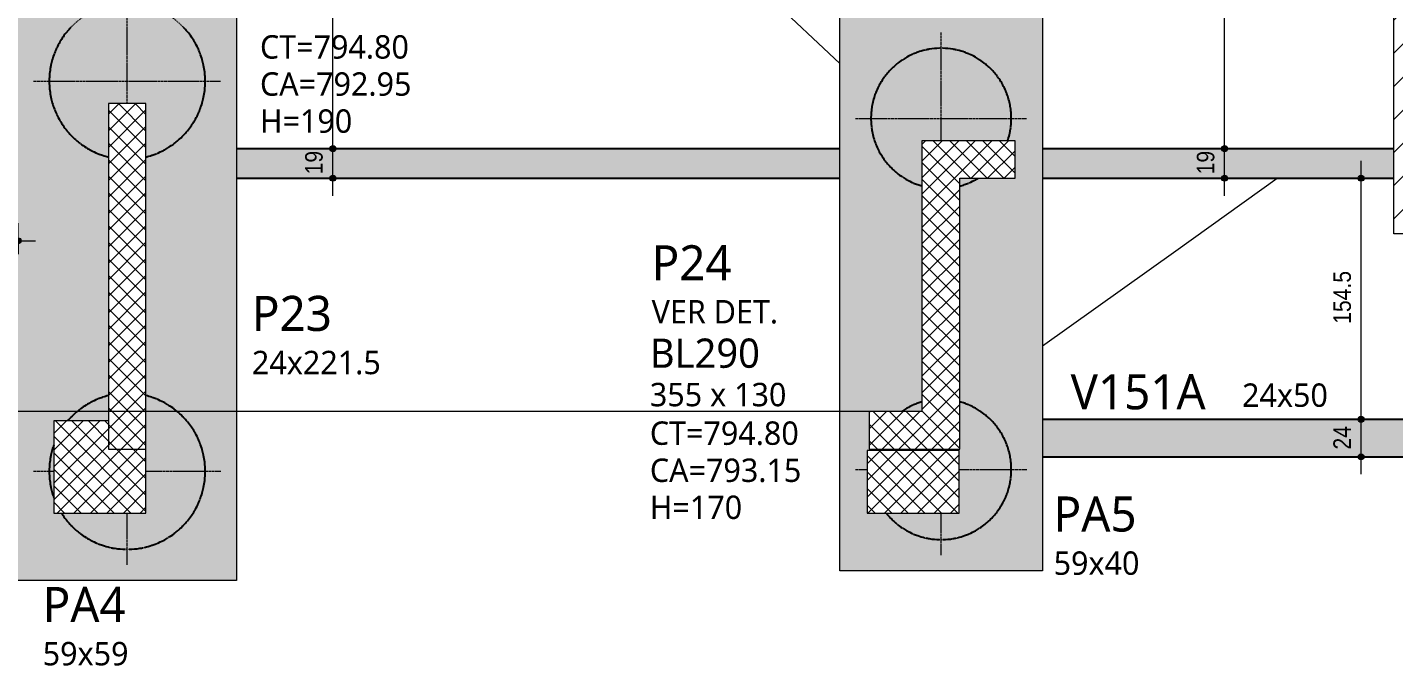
# Model space of a CAD drawing. Extents: x -2131 to 52870, y -3196 to 88043.
# Drawn here: x 44632 to 45508, y -1055 to -646 of the extents above; entities that cross this region are included whole.
import ezdxf

# ---------------------------------------------------------------- set-up
doc = ezdxf.new("R2010")
doc.units = 0
for name, pattern in [('Hidden', [0.714375, 0.47625, -0.238125]), ('Overhead', [0.396875, 0.238125, -0.15875]), ('Traço', [0.635, 0.3175, -0.3175])]:
    doc.linetypes.add(name, pattern=pattern)
for name, color, linetype, lineweight in [('A-ANNO-DIMS', 7, 'Continuous', 9), ('A-ANNO-DIMS-75', 7, 'Continuous', 9), ('A-DETL-GENF', 7, 'Continuous', 18), ('A-FLOR-OVHD', 7, 'Overhead', 18), ('S-BEAM', 7, 'Continuous', 25), ('S-BEAM-IDEN', 7, 'Continuous', 9), ('S-COLS-IDEN', 7, 'Continuous', 9), ('S-FNDN', 7, 'Continuous', 25), ('S-FNDN-HDLN', 7, 'Traço', 18), ('S-FNDN-IDEN', 7, 'Continuous', 9)]:
    doc.layers.add(name, color=color, linetype=linetype, lineweight=lineweight)
doc.layers.add('A-DETL', color=7, linetype='Continuous', lineweight=18, true_color=0x00a600)
doc.styles.add('Fira Sans_3', font='', dxfattribs={"width": 0.9, "height": 11.25})
doc.styles.add('Gadugi', font='gadugi.ttf', dxfattribs={"height": 15})
doc.styles.add('Gadugi_6', font='gadugi.ttf', dxfattribs={"height": 22.5})
doc.styles.add('Gadugi_7', font='gadugi.ttf', dxfattribs={"height": 0.2})
doc.styles.add('Gadugi_8', font='gadugi.ttf', dxfattribs={"height": 18.75})
doc.styles.get('Fira Sans_3').set_extended_font_data('Fira Sans')
doc.dimstyles.new('PED_1_5mm_ESQ_7', dxfattribs={"dimscale": 30.48, "dimtxt": 15.344768, "dimasz": 0.492126, "dimexe": 0.369094, "dimexo": 0.369094, "dimgap": 0.073819, "dimtad": 1, "dimdec": 1, "dimrnd": 0.5, "dimdsep": 46, "dimtxsty": 'Fira Sans_3', "dimblk1": 'DOTSMALL', "dimblk2": 'DOTSMALL', "dimsah": 1, "dimcen": 0.09, "dimdle": 0.369094, "dimazin": 0, "dimtfac": 1, "dimtdec": 4, "dimtix": 1, "dimtmove": 0, "dimatfit": 3, "dimfxl": 1, "dimtvp": 1, "dimtolj": 1, "dimtzin": 0, "dimarcsym": 2})
pattern_1 = [(45, (44240.043, 0), (-5.3033, 5.3033), []), (135, (44240.043, 0), (-5.3033, -5.3033), [])]

# ---------------------------------------------------------------- blocks, each defined once
blk = doc.blocks.new('PED_BLRET-2EST_R01_2019 - 390x140x190-V27-PL C 001 - FORMA DO TÉRREO')
at = {"layer": 'S-FNDN', "linetype": 'Hidden', "lineweight": 18}
for p, q in [((-130, 60), (-130, 47)), ((120, 60), (120, -60)), ((-190, 0), (-156.73, 0)), ((105.73, 0), (180, 0)), ((-130, -12), (-130, -60))]:
    blk.add_line(p, q, dxfattribs=at)
at = {"layer": 'S-FNDN-HDLN'}
for centre, start, end in [((-130, 0), 70.59565, 109.40435), ((120, 0), 360, 166.06445), ((-130, 0), 122.3583, 346.06445), ((-130, 0), 13.93555, 49.69227), ((120, 0), 193.93555, 360)]:
    blk.add_arc(centre, 50, start, end, dxfattribs=at)
blk = doc.blocks.new('PED_BLRET-2EST_R01_2019 - 355x130x170-3763702-PL C 001 - FORMA DO TÉRREO')
at = {"layer": 'S-FNDN', "linetype": 'Hidden', "lineweight": 18}
for p, q in [((-117.5, 55), (-117.5, 47.35)), ((107.5, 55), (107.5, -55)), ((-172.5, 0), (-145.44, 0)), ((-105.44, 0), (-104.44, 0)), ((93.13, 0), (162.5, 0)), ((-117.5, -11.65), (-117.5, -55))]:
    blk.add_line(p, q, dxfattribs=at)
at = {"layer": 'S-FNDN-HDLN'}
for centre, start, end in [((107.5, 0), 360, 164.02816), ((-117.5, 0), 128.4597, 344.59273), ((-117.5, 0), 73.07073, 74.39059), ((-117.5, 0), 15.97184, 34.09538), ((107.5, 0), 251.34558, 360), ((107.5, 0), 195.40727, 211.48557)]:
    blk.add_arc(centre, 45, start, end, dxfattribs=at)
blk = doc.blocks.new('PED_TAG_PILAR_R04 - PILAR VER DET_-2523782-PL C 001 - FORMA DO TÉRREO')
at = {"layer": 'S-COLS-IDEN', "insert": (0.115, -0.633), "char_height": 0.2, "width": 1.37089, "attachment_point": 1, "style": 'Gadugi_7'}
blk.add_mtext('VER DET.', dxfattribs=at)
blk = doc.blocks.new('DIMBLOCK502-PL C 001 - FORMA DO TÉRREO')
at = {"layer": 'A-ANNO-DIMS-75', "transparency": 16777216}
h = blk.add_hatch(color=256, dxfattribs=at)
edge = h.paths.add_edge_path(flags=0)
edge.add_arc((44828.08, -723.38), 1.88, 0, 360)
h = blk.add_hatch(color=256, dxfattribs=at)
edge = h.paths.add_edge_path(flags=0)
edge.add_arc((44828.08, -742.38), 1.88, 0, 360)
for p, q in [((44836.68, -723.38), (44816.83, -723.38)), ((44828.08, -753.63), (44828.08, -723.38)), ((44828.08, -723.38), (44836.68, -723.38)), ((44836.68, -742.38), (44816.83, -742.38)), ((44828.08, -742.38), (44836.68, -742.38))]:
    blk.add_line(p, q, dxfattribs=at)
for centre in [(44828.08, -723.38), (44828.08, -742.38)]:
    blk.add_circle(centre, 1.88, dxfattribs=at)
at = {"layer": 'A-ANNO-DIMS-75', "color": 0, "transparency": 16777216, "insert": (44810.26, -739.86), "char_height": 11.25, "width": 16.7612, "attachment_point": 1, "rotation": 90, "line_spacing_factor": 1.049215, "style": 'Fira Sans_3'}
blk.add_mtext('19', dxfattribs=at)
blk = doc.blocks.new('_DotSmall')
at = {"color": 0, "linetype": 'ByBlock', "const_width": 0.5}
blk.add_lwpolyline([(-0.0625, 0, 1), (0.0625, 0, 1)], format="xyb", close=True, dxfattribs=at)
blk = doc.blocks.new('DIMBLOCK503-PL C 001 - FORMA DO TÉRREO')
at = {"layer": 'A-ANNO-DIMS-75', "transparency": 16777216}
h = blk.add_hatch(color=256, dxfattribs=at)
edge = h.paths.add_edge_path(flags=0)
edge.add_arc((44828.08, -250.95), 1.88, 0, 360)
h = blk.add_hatch(color=256, dxfattribs=at)
edge = h.paths.add_edge_path(flags=0)
edge.add_arc((44828.08, -723.38), 1.88, 0, 360)
for p, q in [((44836.68, -250.95), (44816.83, -250.95)), ((44828.08, -723.38), (44828.08, -250.95)), ((44828.08, -250.95), (44836.68, -250.95)), ((44836.68, -723.38), (44816.83, -723.38)), ((44828.08, -723.38), (44836.68, -723.38))]:
    blk.add_line(p, q, dxfattribs=at)
for centre in [(44828.08, -250.95), (44828.08, -723.38)]:
    blk.add_circle(centre, 1.88, dxfattribs=at)
at = {"layer": 'A-ANNO-DIMS-75', "color": 0, "transparency": 16777216, "insert": (44810.26, -503.2), "char_height": 11.25, "width": 38.48, "attachment_point": 1, "rotation": 90, "line_spacing_factor": 1.049215, "style": 'Fira Sans_3'}
blk.add_mtext('472.5', dxfattribs=at)
blk = doc.blocks.new('DIMBLOCK508-PL C 001 - FORMA DO TÉRREO')
at = {"layer": 'A-ANNO-DIMS-75', "transparency": 16777216}
h = blk.add_hatch(color=256, dxfattribs=at)
edge = h.paths.add_edge_path(flags=0)
edge.add_arc((44352.18, -782.41), 1.87, 0, 360)
h = blk.add_hatch(color=256, dxfattribs=at)
edge = h.paths.add_edge_path(flags=0)
edge.add_arc((44626.19, -782.41), 1.88, 0, 360)
for p, q in [((44352.18, -791.01), (44352.18, -771.16)), ((44626.19, -791.01), (44626.19, -771.16)), ((44340.93, -782.41), (44637.44, -782.41)), ((44352.18, -782.41), (44352.18, -791.01)), ((44626.19, -782.41), (44626.19, -791.01))]:
    blk.add_line(p, q, dxfattribs=at)
for centre, radius in [((44352.18, -782.41), 1.87), ((44626.19, -782.41), 1.88)]:
    blk.add_circle(centre, radius, dxfattribs=at)
at = {"layer": 'A-ANNO-DIMS-75', "color": 0, "transparency": 16777216, "insert": (44478.56, -764.58), "char_height": 11.25, "width": 25.4959, "attachment_point": 1, "line_spacing_factor": 1.049215, "style": 'Fira Sans_3'}
blk.add_mtext('274', dxfattribs=at)
blk = doc.blocks.new('DIMBLOCK516-PL C 001 - FORMA DO TÉRREO')
at = {"layer": 'A-ANNO-DIMS-75', "transparency": 16777216}
h = blk.add_hatch(color=256, dxfattribs=at)
edge = h.paths.add_edge_path(flags=0)
edge.add_arc((45487.32, -896.89), 1.88, 0, 360)
h = blk.add_hatch(color=256, dxfattribs=at)
edge = h.paths.add_edge_path(flags=0)
edge.add_arc((45487.32, -920.89), 1.88, 0, 360)
for p, q in [((45495.92, -896.89), (45476.07, -896.89)), ((45487.32, -932.14), (45487.32, -896.89)), ((45487.32, -896.89), (45495.92, -896.89)), ((45495.92, -920.89), (45476.07, -920.89)), ((45487.32, -920.89), (45495.92, -920.89))]:
    blk.add_line(p, q, dxfattribs=at)
for centre in [(45487.32, -896.89), (45487.32, -920.89)]:
    blk.add_circle(centre, 1.88, dxfattribs=at)
at = {"layer": 'A-ANNO-DIMS-75', "color": 0, "transparency": 16777216, "insert": (45469.5, -916.26), "char_height": 11.25, "width": 17.7055, "attachment_point": 1, "rotation": 90, "line_spacing_factor": 1.049215, "style": 'Fira Sans_3'}
blk.add_mtext('24', dxfattribs=at)
blk = doc.blocks.new('DIMBLOCK517-PL C 001 - FORMA DO TÉRREO')
at = {"layer": 'A-ANNO-DIMS-75', "transparency": 16777216}
h = blk.add_hatch(color=256, dxfattribs=at)
edge = h.paths.add_edge_path(flags=0)
edge.add_arc((45487.32, -742.38), 1.88, 0, 360)
h = blk.add_hatch(color=256, dxfattribs=at)
edge = h.paths.add_edge_path(flags=0)
edge.add_arc((45487.32, -896.89), 1.88, 0, 360)
for p, q in [((45487.32, -896.89), (45487.32, -731.13)), ((45495.92, -742.38), (45476.07, -742.38)), ((45487.32, -742.38), (45495.92, -742.38)), ((45495.92, -896.89), (45476.07, -896.89)), ((45487.32, -896.89), (45495.92, -896.89))]:
    blk.add_line(p, q, dxfattribs=at)
for centre in [(45487.32, -742.38), (45487.32, -896.89)]:
    blk.add_circle(centre, 1.88, dxfattribs=at)
at = {"layer": 'A-ANNO-DIMS-75', "color": 0, "transparency": 16777216, "insert": (45469.5, -835.67), "char_height": 11.25, "width": 38.48, "attachment_point": 1, "rotation": 90, "line_spacing_factor": 1.049215, "style": 'Fira Sans_3'}
blk.add_mtext('154.5', dxfattribs=at)
blk = doc.blocks.new('DIMBLOCK542-PL C 001 - FORMA DO TÉRREO')
at = {"layer": 'A-ANNO-DIMS-75', "transparency": 16777216}
h = blk.add_hatch(color=256, dxfattribs=at)
edge = h.paths.add_edge_path(flags=0)
edge.add_arc((45399.79, -723.38), 1.88, 0, 360)
h = blk.add_hatch(color=256, dxfattribs=at)
edge = h.paths.add_edge_path(flags=0)
edge.add_arc((45399.79, -742.38), 1.88, 0, 360)
for p, q in [((45408.39, -723.38), (45388.54, -723.38)), ((45399.79, -753.63), (45399.79, -723.38)), ((45399.79, -723.38), (45408.39, -723.38)), ((45408.39, -742.38), (45388.54, -742.38)), ((45399.79, -742.38), (45408.39, -742.38))]:
    blk.add_line(p, q, dxfattribs=at)
for centre in [(45399.79, -723.38), (45399.79, -742.38)]:
    blk.add_circle(centre, 1.88, dxfattribs=at)
at = {"layer": 'A-ANNO-DIMS-75', "color": 0, "transparency": 16777216, "insert": (45381.97, -739.86), "char_height": 11.25, "width": 16.7612, "attachment_point": 1, "rotation": 90, "line_spacing_factor": 1.049215, "style": 'Fira Sans_3'}
blk.add_mtext('19', dxfattribs=at)
blk = doc.blocks.new('DIMBLOCK543-PL C 001 - FORMA DO TÉRREO')
at = {"layer": 'A-ANNO-DIMS-75', "transparency": 16777216}
h = blk.add_hatch(color=256, dxfattribs=at)
edge = h.paths.add_edge_path(flags=0)
edge.add_arc((45399.79, -250.95), 1.88, 0, 360)
h = blk.add_hatch(color=256, dxfattribs=at)
edge = h.paths.add_edge_path(flags=0)
edge.add_arc((45399.79, -723.38), 1.88, 0, 360)
for p, q in [((45408.39, -250.95), (45388.54, -250.95)), ((45399.79, -723.38), (45399.79, -250.95)), ((45399.79, -250.95), (45408.39, -250.95)), ((45408.39, -723.38), (45388.54, -723.38)), ((45399.79, -723.38), (45408.39, -723.38))]:
    blk.add_line(p, q, dxfattribs=at)
for centre in [(45399.79, -250.95), (45399.79, -723.38)]:
    blk.add_circle(centre, 1.88, dxfattribs=at)
at = {"layer": 'A-ANNO-DIMS-75', "color": 0, "transparency": 16777216, "insert": (45381.97, -503.2), "char_height": 11.25, "width": 38.48, "attachment_point": 1, "rotation": 90, "line_spacing_factor": 1.049215, "style": 'Fira Sans_3'}
blk.add_mtext('472.5', dxfattribs=at)

msp = doc.modelspace()

# ---------------------------------------------------------------- hatches: boundary and pattern name
at = {"layer": 'A-DETL-GENF', "true_color": 0x0000ff}
h = msp.add_hatch(dxfattribs=at)
h.set_pattern_fill('FP_9', color=5, style=0, pattern_type=2)
h.set_pattern_definition(pattern_1)
h.paths.add_polyline_path([(44708.191, -915.949), (44708.191, -694.481), (44684.191, -694.481), (44684.191, -915.949)], flags=0)
h.paths.add_polyline_path([(45175.109, -915.949), (45229.95, -915.949), (45229.95, -742.317), (45265.45, -742.317), (45265.45, -718.385), (45205.7, -718.385), (45205.7, -891.885), (45171.95, -891.885), (45171.95, -915.949), (45174.583, -915.949)], flags=0)
h = msp.add_hatch(dxfattribs=at)
h.set_pattern_fill('FP_9', color=5, style=0, pattern_type=2)
h.set_pattern_definition(pattern_1)
h.paths.add_polyline_path([(44651.64, -956.949), (44708.191, -956.949), (44708.191, -915.949), (44684.191, -915.949), (44684.191, -897.949), (44649.191, -897.949), (44649.191, -956.949), (44651.408, -956.949)], flags=0)
h = msp.add_hatch(dxfattribs=at)
h.set_pattern_fill('FP_9', color=5, style=0, pattern_type=2)
h.set_pattern_definition(pattern_1)
h.paths.add_polyline_path([(45170.689, -956.949), (45229.689, -956.949), (45229.689, -916.949), (45170.689, -916.949), (45170.689, -947.09)], flags=0)
at = {"layer": 'S-BEAM', "true_color": 0xf09862}
for points in [[(44766.191, -742.381), (45153.039, -742.381), (45153.039, -723.381), (44766.191, -723.381)], [(45508.191, -742.381), (45508.191, -723.381), (45283.039, -723.381), (45283.039, -742.381)], [(45525.109, -920.885), (45922.184, -920.885), (45922.184, -915.949), (45934.184, -915.949), (45934.184, -896.885), (45283.039, -896.885), (45283.039, -920.885)]]:
    msp.add_hatch(color=21, dxfattribs=at).paths.add_polyline_path(points, flags=0)
at = {"layer": 'S-FNDN', "lineweight": 18, "true_color": 0xff8000}
h = msp.add_hatch(dxfattribs=at)
h.set_pattern_fill('FP_6', color=30, style=0, pattern_type=2)
h.set_pattern_definition([(45, (44240.043, 0), (-10.6066, 10.6066), [])])
h.paths.add_polyline_path([(45588.191, -778.057), (45648.191, -778.057), (45648.191, 861.943), (45508.191, 861.943), (45508.191, -778.057), (45568.191, -778.057)], flags=0)
h.paths.add_polyline_path([(45568.191, -742.381), (45568.191, -179.849), (45588.191, -179.849), (45588.191, -742.381)], flags=0)
h.paths.add_polyline_path([(45583.191, -113.881), (45568.191, -113.881), (45568.191, 41.101), (45588.191, 41.101), (45588.191, -113.881)], flags=0)
h.paths.add_polyline_path([(45588.191, 107.169), (45568.191, 107.201), (45568.191, 707.119), (45588.191, 707.119), (45588.191, 107.201)], flags=0)
at = {"layer": 'S-FNDN', "true_color": 0xf09862}
h = msp.add_hatch(color=21, dxfattribs=at)
h.paths.add_polyline_path([(44626.191, -1000.215), (44766.191, -1000.215), (44766.191, -610.215), (44626.191, -610.215), (44626.191, -980.215)], flags=0)
h.paths.add_polyline_path([(44696.191, -980.215), (44688.369, -979.599), (44680.74, -977.768), (44673.491, -974.765), (44666.801, -970.666), (44660.835, -965.57), (44655.74, -959.604), (44654.113, -956.949), (44649.191, -956.949), (44649.191, -947.001), (44648.638, -945.666), (44646.806, -938.037), (44646.191, -930.215), (44646.806, -922.393), (44648.638, -914.764), (44649.191, -913.43), (44649.191, -897.949), (44658.196, -897.949), (44660.835, -894.86), (44666.801, -889.764), (44673.491, -885.665), (44680.74, -882.662), (44684.191, -881.834), (44684.191, -728.596), (44680.74, -727.768), (44673.491, -724.765), (44666.801, -720.666), (44660.835, -715.57), (44655.74, -709.604), (44651.64, -702.915), (44648.638, -695.666), (44646.806, -688.037), (44646.191, -680.215), (44646.806, -672.393), (44648.638, -664.764), (44651.64, -657.516), (44655.74, -650.826), (44660.835, -644.86), (44666.801, -639.764), (44673.491, -635.665), (44680.74, -632.662), (44688.369, -630.831), (44696.191, -630.215), (44704.012, -630.831), (44711.642, -632.662), (44718.89, -635.665), (44725.58, -639.764), (44731.546, -644.86), (44736.642, -650.826), (44740.741, -657.516), (44743.744, -664.764), (44745.575, -672.393), (44746.191, -680.215), (44745.575, -688.037), (44743.744, -695.666), (44740.741, -702.915), (44736.642, -709.604), (44731.546, -715.57), (44725.58, -720.666), (44718.89, -724.765), (44711.642, -727.768), (44708.191, -728.596), (44708.191, -881.834), (44711.642, -882.662), (44718.89, -885.665), (44725.58, -889.764), (44731.546, -894.86), (44736.642, -900.826), (44740.741, -907.516), (44743.744, -914.764), (44745.575, -922.393), (44746.191, -930.215), (44745.575, -938.037), (44743.744, -945.666), (44740.741, -952.915), (44736.642, -959.604), (44731.546, -965.57), (44725.58, -970.666), (44718.89, -974.765), (44711.642, -977.768), (44704.012, -979.599)], flags=0)
msp.add_hatch(color=21, dxfattribs=at).paths.add_polyline_path([(44708.191, -728.596), (44711.642, -727.768), (44718.89, -724.765), (44725.58, -720.666), (44731.546, -715.57), (44736.642, -709.604), (44740.741, -702.915), (44743.744, -695.666), (44745.575, -688.037), (44746.191, -680.215), (44745.575, -672.393), (44743.744, -664.764), (44740.741, -657.516), (44736.642, -650.826), (44731.546, -644.86), (44725.58, -639.764), (44718.89, -635.665), (44711.642, -632.662), (44704.012, -630.831), (44696.191, -630.215), (44688.369, -630.831), (44680.74, -632.662), (44673.491, -635.665), (44666.801, -639.764), (44660.835, -644.86), (44655.74, -650.826), (44651.64, -657.516), (44648.638, -664.764), (44646.806, -672.393), (44646.191, -680.215), (44646.806, -688.037), (44648.638, -695.666), (44651.64, -702.915), (44655.74, -709.604), (44660.835, -715.57), (44666.801, -720.666), (44673.491, -724.765), (44680.74, -727.768), (44684.191, -728.596), (44684.191, -694.481), (44708.191, -694.481), (44708.191, -728.242)], flags=0)
h = msp.add_hatch(color=21, dxfattribs=at)
h.paths.add_polyline_path([(45153.039, -994.014), (45283.039, -994.014), (45283.039, -639.014), (45153.039, -639.014), (45153.039, -971.576)], flags=0)
h.paths.add_polyline_path([(45218.039, -974.014), (45210.633, -973.4), (45203.428, -971.576), (45196.622, -968.59), (45190.4, -964.525), (45184.932, -959.491), (45182.953, -956.949), (45170.689, -956.949), (45170.689, -916.949), (45174.766, -916.949), (45175.109, -915.949), (45171.95, -915.949), (45171.95, -891.885), (45192.875, -891.885), (45196.622, -889.437), (45203.428, -886.452), (45205.7, -885.876), (45205.7, -747.151), (45203.428, -746.576), (45196.622, -743.59), (45190.4, -739.525), (45184.932, -734.491), (45180.367, -728.626), (45176.83, -722.09), (45174.416, -715.061), (45173.193, -707.73), (45173.193, -700.298), (45174.416, -692.967), (45176.83, -685.937), (45180.367, -679.401), (45184.932, -673.536), (45190.4, -668.502), (45196.622, -664.437), (45203.428, -661.452), (45210.633, -659.628), (45218.039, -659.014), (45225.446, -659.628), (45232.651, -661.452), (45239.457, -664.437), (45245.679, -668.502), (45251.147, -673.536), (45255.712, -679.401), (45259.249, -685.937), (45261.662, -692.967), (45262.886, -700.298), (45262.886, -707.73), (45261.662, -715.061), (45260.521, -718.385), (45265.45, -718.385), (45265.45, -742.317), (45241.406, -742.317), (45239.457, -743.59), (45232.651, -746.576), (45229.95, -747.259), (45229.95, -885.768), (45232.651, -886.452), (45239.457, -889.437), (45245.679, -893.502), (45251.147, -898.536), (45255.712, -904.401), (45259.249, -910.937), (45261.662, -917.967), (45262.886, -925.298), (45262.886, -932.73), (45261.662, -940.061), (45259.249, -947.09), (45255.712, -953.626), (45251.147, -959.491), (45245.679, -964.525), (45239.457, -968.59), (45232.651, -971.576), (45225.446, -973.4)], flags=0)
h = msp.add_hatch(color=21, dxfattribs=at)
h.paths.add_polyline_path([(45229.95, -747.259), (45232.651, -746.576), (45239.457, -743.59), (45241.406, -742.317), (45229.95, -742.317), (45229.95, -747.026)], flags=0)
h.paths.add_polyline_path([(45205.7, -747.151), (45205.7, -718.385), (45260.521, -718.385), (45261.662, -715.061), (45262.886, -707.73), (45262.886, -700.298), (45261.662, -692.967), (45259.249, -685.937), (45255.712, -679.401), (45251.147, -673.536), (45245.679, -668.502), (45239.457, -664.437), (45232.651, -661.452), (45225.446, -659.628), (45218.039, -659.014), (45210.633, -659.628), (45203.428, -661.452), (45196.622, -664.437), (45190.4, -668.502), (45184.932, -673.536), (45180.367, -679.401), (45176.83, -685.937), (45174.416, -692.967), (45173.193, -700.298), (45173.193, -707.73), (45174.416, -715.061), (45176.83, -722.09), (45180.367, -728.626), (45184.932, -734.491), (45190.4, -739.525), (45196.622, -743.59), (45203.428, -746.576)], flags=0)
h = msp.add_hatch(color=21, dxfattribs=at)
h.paths.add_polyline_path([(44696.191, -980.215), (44704.012, -979.599), (44711.642, -977.768), (44718.89, -974.765), (44725.58, -970.666), (44731.546, -965.57), (44736.642, -959.604), (44740.741, -952.915), (44743.744, -945.666), (44745.575, -938.037), (44746.191, -930.215), (44745.575, -922.393), (44743.744, -914.764), (44740.741, -907.516), (44736.642, -900.826), (44731.546, -894.86), (44725.58, -889.764), (44718.89, -885.665), (44711.642, -882.662), (44708.191, -881.834), (44708.191, -956.949), (44654.113, -956.949), (44655.74, -959.604), (44660.835, -965.57), (44666.801, -970.666), (44673.491, -974.765), (44680.74, -977.768), (44688.369, -979.599)], flags=0)
h.paths.add_polyline_path([(44649.191, -947.001), (44649.191, -913.43), (44648.638, -914.764), (44646.806, -922.393), (44646.191, -930.215), (44646.806, -938.037), (44648.638, -945.666)], flags=0)
h.paths.add_polyline_path([(44659.108, -897.949), (44684.191, -897.949), (44684.191, -881.834), (44680.74, -882.662), (44673.491, -885.665), (44666.801, -889.764), (44660.835, -894.86), (44658.196, -897.949), (44658.616, -897.949)], flags=0)
h = msp.add_hatch(color=21, dxfattribs=at)
h.paths.add_polyline_path([(45218.039, -974.014), (45225.446, -973.4), (45232.651, -971.576), (45239.457, -968.59), (45245.679, -964.525), (45251.147, -959.491), (45255.712, -953.626), (45259.249, -947.09), (45261.662, -940.061), (45262.886, -932.73), (45262.886, -925.298), (45261.662, -917.967), (45259.249, -910.937), (45255.712, -904.401), (45251.147, -898.536), (45245.679, -893.502), (45239.457, -889.437), (45232.651, -886.452), (45229.95, -885.768), (45229.95, -915.949), (45175.109, -915.949), (45174.766, -916.949), (45229.689, -916.949), (45229.689, -956.949), (45182.953, -956.949), (45184.932, -959.491), (45190.4, -964.525), (45196.622, -968.59), (45203.428, -971.576), (45210.633, -973.4)], flags=0)
h.paths.add_polyline_path([(45192.875, -891.885), (45205.7, -891.885), (45205.7, -885.876), (45203.428, -886.452), (45196.622, -889.437)], flags=0)

# ---------------------------------------------------------------- linework, layer by layer
at = {"layer": 'A-DETL', "color": 9, "true_color": 0xc0c0c0}
for p, q in [((44766.191, -304.195), (45153.039, -668.758)), ((45368.479, -788.86), (45433.592, -742.381)), ((45283.039, -849.849), (45368.479, -788.86))]:
    msp.add_line(p, q, dxfattribs=at)
at = {"layer": 'A-DETL', "color": 7}
for p, q in [((44708.191, -694.481), (44684.191, -694.481)), ((44684.191, -694.481), (44684.191, -915.949)), ((44708.191, -915.949), (44708.191, -694.481)), ((45265.45, -718.385), (45205.7, -718.385)), ((45205.7, -718.385), (45205.7, -891.885)), ((45265.45, -742.317), (45265.45, -718.385)), ((45229.95, -915.949), (45229.95, -742.317)), ((45229.95, -742.317), (45265.45, -742.317)), ((45205.7, -891.885), (45171.95, -891.885)), ((45171.95, -891.885), (45171.95, -915.949)), ((44684.191, -897.949), (44649.191, -897.949)), ((44649.191, -897.949), (44649.191, -956.949)), ((44684.191, -915.949), (44708.191, -915.949)), ((44708.191, -956.949), (44708.191, -915.949)), ((45229.689, -916.949), (45170.689, -916.949)), ((45170.689, -916.949), (45170.689, -956.949)), ((45171.95, -915.949), (45229.95, -915.949)), ((45229.689, -956.949), (45229.689, -916.949)), ((44649.191, -956.949), (44708.191, -956.949)), ((45170.689, -956.949), (45229.689, -956.949))]:
    msp.add_line(p, q, dxfattribs=at)
at = {"layer": 'A-FLOR-OVHD'}
msp.add_line((45171.95, -891.885), (44561.95, -891.885), dxfattribs=at)
at = {"layer": 'S-BEAM'}
for p, q in [((44766.191, -723.381), (45153.039, -723.381)), ((45283.039, -723.381), (45508.191, -723.381)), ((44766.191, -742.381), (45153.039, -742.381)), ((45283.039, -742.381), (45508.191, -742.381)), ((45283.039, -896.885), (45934.184, -896.885)), ((45283.039, -920.885), (45922.184, -920.885))]:
    msp.add_line(p, q, dxfattribs=at)
at = {"layer": 'S-FNDN', "lineweight": 18}
for p, q in [((45508.191, -778.057), (45508.191, 861.943)), ((44766.191, -610.215), (44766.191, -1000.215)), ((45153.039, -994.014), (45153.039, -639.014)), ((45283.039, -639.014), (45283.039, -994.014)), ((45648.191, -778.057), (45508.191, -778.057)), ((45283.039, -994.014), (45153.039, -994.014)), ((44766.191, -1000.215), (44626.191, -1000.215))]:
    msp.add_line(p, q, dxfattribs=at)
at = {"layer": 'S-FNDN'}
for centre, radius, start, end in [((44696.191, -680.215), 50, 136.275958, 140.255004), ((44696.191, -680.215), 50, 39.744996, 43.724042), ((44696.191, -680.215), 50, 149.78721, 154.672823), ((44696.191, -680.215), 50, 145.528384, 149.575314), ((44696.191, -680.215), 50, 140.505392, 145.426198), ((44696.191, -680.215), 50, 34.573802, 39.494608), ((44696.191, -680.215), 50, 30.424686, 34.471616), ((44696.191, -680.215), 50, 25.327177, 30.21279), ((44696.191, -680.215), 50, 159.056991, 163.921017), ((44696.191, -680.215), 50, 154.783152, 158.873319), ((44696.191, -680.215), 50, 21.126681, 25.216848), ((44696.191, -680.215), 50, 16.078983, 20.943009), ((45218.039, -704.014), 45, 119.283487, 123.184642), ((45218.039, -704.014), 45, 113.642315, 119.194359), ((45218.039, -704.014), 45, 109.533656, 113.091541), ((45218.039, -704.014), 45, 103.440569, 109.449893), ((45218.039, -704.014), 45, 99.785037, 102.522665), ((45218.039, -704.014), 45, 91.376818, 99.706022), ((45218.039, -704.014), 45, 80.293978, 88.623182), ((45218.039, -704.014), 45, 77.477335, 80.214963), ((45218.039, -704.014), 45, 70.550107, 76.559431), ((45218.039, -704.014), 45, 66.908459, 70.466344), ((45218.039, -704.014), 45, 60.805641, 66.357685), ((45218.039, -704.014), 45, 56.815358, 60.716513), ((44696.191, -680.215), 50, 173.30254, 177.430685), ((44696.191, -680.215), 50, 168.31901, 173.171265), ((44696.191, -680.215), 50, 164.040907, 168.156917), ((44696.191, -680.215), 50, 11.843083, 15.959093), ((44696.191, -680.215), 50, 6.828735, 11.68099), ((44696.191, -680.215), 50, 2.569315, 6.69746), ((45218.039, -704.014), 45, 138.788067, 142.981678), ((45218.039, -704.014), 45, 133.425227, 138.685819), ((45218.039, -704.014), 45, 129.034828, 133.119181), ((45218.039, -704.014), 45, 123.578085, 128.939594), ((45218.039, -704.014), 45, 51.060406, 56.421915), ((45218.039, -704.014), 45, 46.880819, 50.965172), ((45218.039, -704.014), 45, 41.314181, 46.574773), ((45218.039, -704.014), 45, 37.018322, 41.211933), ((44696.191, -680.215), 50, 177.575746, 182.424254), ((44696.191, -680.215), 50, 182.569315, 186.69746), ((44696.191, -680.215), 50, 353.30254, 357.430685), ((44696.191, -680.215), 50, 357.575746, 2.424254), ((45218.039, -704.014), 45, 148.543707, 152.805418), ((45218.039, -704.014), 45, 143.232115, 148.43332), ((45218.039, -704.014), 45, 31.56668, 36.767885), ((45218.039, -704.014), 45, 27.194582, 31.456293), ((44696.191, -680.215), 50, 186.828735, 191.68099), ((44696.191, -680.215), 50, 191.843083, 195.959093), ((44696.191, -680.215), 50, 344.040907, 348.156917), ((44696.191, -680.215), 50, 348.31901, 353.171265), ((45218.039, -704.014), 45, 162.789659, 167.933827), ((45218.039, -704.014), 45, 158.302427, 162.605939), ((45218.039, -704.014), 45, 153.017362, 158.182481), ((45218.039, -704.014), 45, 21.817519, 26.982638), ((45218.039, -704.014), 45, 17.394061, 21.697573), ((45218.039, -704.014), 45, 12.066173, 17.210341), ((44696.191, -680.215), 50, 196.078983, 200.943009), ((44696.191, -680.215), 50, 201.126681, 205.216848), ((44696.191, -680.215), 50, 334.783152, 338.873319), ((44696.191, -680.215), 50, 339.056991, 343.921017), ((45218.039, -704.014), 45, 172.553615, 177.6881), ((45218.039, -704.014), 45, 168.065155, 172.391472), ((45218.039, -704.014), 45, 7.608528, 11.934845), ((45218.039, -704.014), 45, 2.3119, 7.446385), ((44696.191, -680.215), 50, 205.327177, 210.21279), ((44696.191, -680.215), 50, 210.424686, 214.471616), ((44696.191, -680.215), 50, 214.573802, 219.494608), ((44696.191, -680.215), 50, 320.505392, 325.426198), ((44696.191, -680.215), 50, 325.528384, 329.575314), ((44696.191, -680.215), 50, 329.78721, 334.672823), ((45218.039, -704.014), 45, 177.833212, 182.166788), ((45218.039, -704.014), 45, 182.3119, 187.446385), ((45218.039, -704.014), 45, 352.553615, 357.6881), ((45218.039, -704.014), 45, 357.833212, 2.166788), ((44696.191, -680.215), 50, 219.744996, 223.724042), ((44696.191, -680.215), 50, 223.819212, 228.79653), ((44696.191, -680.215), 50, 229.102525, 232.974611), ((44696.191, -680.215), 50, 307.025389, 310.897475), ((44696.191, -680.215), 50, 311.20347, 316.180788), ((44696.191, -680.215), 50, 316.275958, 320.255004), ((45218.039, -704.014), 45, 187.608528, 191.934845), ((45218.039, -704.014), 45, 192.066173, 197.210341), ((45218.039, -704.014), 45, 197.394061, 201.697573), ((45218.039, -704.014), 45, 341.308929, 342.605939), ((45218.039, -704.014), 45, 342.789659, 347.933827), ((45218.039, -704.014), 45, 348.065155, 352.391472), ((44696.191, -680.215), 50, 233.063671, 238.135837), ((44696.191, -680.215), 50, 238.529223, 242.223689), ((44696.191, -680.215), 50, 242.307382, 247.557439), ((44696.191, -680.215), 50, 248.108142, 251.471561), ((44696.191, -680.215), 50, 288.528439, 291.891858), ((44696.191, -680.215), 50, 292.442561, 297.692618), ((44696.191, -680.215), 50, 297.776311, 301.470777), ((44696.191, -680.215), 50, 301.864163, 306.936329), ((45218.039, -704.014), 45, 201.817519, 206.982638), ((45218.039, -704.014), 45, 207.194582, 211.456293), ((44696.191, -680.215), 50, 251.550503, 256.070931), ((44696.191, -680.215), 50, 283.929069, 288.449497), ((45218.039, -704.014), 45, 211.56668, 216.767885), ((45218.039, -704.014), 45, 217.018322, 221.211933), ((45218.039, -704.014), 45, 221.314181, 226.574773), ((45218.039, -704.014), 45, 226.880819, 230.965172), ((45218.039, -704.014), 45, 231.060406, 236.421915), ((45218.039, -704.014), 45, 236.815358, 240.716513), ((45218.039, -704.014), 45, 240.805641, 246.357685), ((45218.039, -704.014), 45, 293.642315, 299.194359), ((45218.039, -704.014), 45, 299.283487, 301.389139), ((45218.039, -704.014), 45, 246.908459, 250.466344), ((45218.039, -704.014), 45, 250.550107, 254.040936), ((45218.039, -704.014), 45, 285.39659, 289.449893), ((45218.039, -704.014), 45, 289.533656, 293.091541), ((44696.191, -930.215), 50, 112.442561, 117.692618), ((44696.191, -930.215), 50, 108.528439, 111.891858), ((44696.191, -930.215), 50, 103.929069, 108.449497), ((44696.191, -930.215), 50, 71.550503, 76.070931), ((44696.191, -930.215), 50, 68.108142, 71.471561), ((44696.191, -930.215), 50, 62.307382, 67.557439), ((44696.191, -930.215), 50, 131.20347, 136.180788), ((44696.191, -930.215), 50, 127.025389, 130.897475), ((44696.191, -930.215), 50, 121.864163, 126.936329), ((44696.191, -930.215), 50, 117.776311, 121.470777), ((44696.191, -930.215), 50, 58.529223, 62.223689), ((44696.191, -930.215), 50, 53.063671, 58.135837), ((44696.191, -930.215), 50, 49.102525, 52.974611), ((44696.191, -930.215), 50, 43.819212, 48.79653), ((45218.039, -929.014), 45, 123.578085, 124.125647), ((45218.039, -929.014), 45, 119.283487, 123.184642), ((45218.039, -929.014), 45, 113.642315, 119.194359), ((45218.039, -929.014), 45, 109.533656, 113.091541), ((45218.039, -929.014), 45, 105.959064, 109.449893), ((45218.039, -929.014), 45, 70.550107, 74.60341), ((45218.039, -929.014), 45, 66.908459, 70.466344), ((45218.039, -929.014), 45, 60.805641, 66.357685), ((45218.039, -929.014), 45, 56.815358, 60.716513), ((45218.039, -929.014), 45, 51.060406, 56.421915), ((44696.191, -930.215), 50, 136.275958, 139.661006), ((44696.191, -930.215), 50, 39.744996, 43.724042), ((44696.191, -930.215), 50, 34.573802, 39.494608), ((44696.191, -930.215), 50, 30.424686, 34.471616), ((45218.039, -929.014), 45, 46.880819, 50.965172), ((45218.039, -929.014), 45, 41.314181, 46.574773), ((45218.039, -929.014), 45, 37.018322, 41.211933), ((45218.039, -929.014), 45, 31.56668, 36.767885), ((44696.191, -930.215), 50, 25.327177, 30.21279), ((44696.191, -930.215), 50, 21.126681, 25.216848), ((45218.039, -929.014), 45, 27.194582, 31.456293), ((45218.039, -929.014), 45, 21.817519, 26.982638), ((44696.191, -930.215), 50, 164.040907, 168.156917), ((44696.191, -930.215), 50, 160.342903, 163.921017), ((44696.191, -930.215), 50, 16.078983, 20.943009), ((44696.191, -930.215), 50, 11.843083, 15.959093), ((45218.039, -929.014), 45, 163.070527, 164.418278), ((45218.039, -929.014), 45, 17.394061, 21.697573), ((45218.039, -929.014), 45, 12.066173, 17.210341), ((45218.039, -929.014), 45, 7.608528, 11.934845), ((44696.191, -930.215), 50, 177.575746, 182.424254), ((44696.191, -930.215), 50, 173.30254, 177.430685), ((44696.191, -930.215), 50, 168.31901, 173.171265), ((44696.191, -930.215), 50, 6.828735, 11.68099), ((44696.191, -930.215), 50, 2.569315, 6.69746), ((44696.191, -930.215), 50, 357.575746, 2.424254), ((45218.039, -929.014), 45, 2.3119, 7.446385), ((45218.039, -929.014), 45, 357.833212, 2.166788), ((44696.191, -930.215), 50, 182.569315, 186.69746), ((44696.191, -930.215), 50, 186.828735, 191.68099), ((44696.191, -930.215), 50, 348.31901, 353.171265), ((44696.191, -930.215), 50, 353.30254, 357.430685), ((45218.039, -929.014), 45, 348.065155, 352.391472), ((45218.039, -929.014), 45, 352.553615, 357.6881), ((44696.191, -930.215), 50, 191.843083, 195.959093), ((44696.191, -930.215), 50, 196.078983, 199.657097), ((44696.191, -930.215), 50, 339.056991, 343.921017), ((44696.191, -930.215), 50, 344.040907, 348.156917), ((45218.039, -929.014), 45, 333.017362, 338.182481), ((45218.039, -929.014), 45, 338.302427, 342.605939), ((45218.039, -929.014), 45, 342.789659, 347.933827), ((44696.191, -930.215), 50, 329.78721, 334.672823), ((44696.191, -930.215), 50, 334.783152, 338.873319), ((45218.039, -929.014), 45, 323.232115, 328.43332), ((45218.039, -929.014), 45, 328.543707, 332.805418), ((44696.191, -930.215), 50, 212.428336, 214.471616), ((44696.191, -930.215), 50, 214.573802, 219.494608), ((44696.191, -930.215), 50, 219.744996, 223.724042), ((44696.191, -930.215), 50, 316.275958, 320.255004), ((44696.191, -930.215), 50, 320.505392, 325.426198), ((44696.191, -930.215), 50, 325.528384, 329.575314), ((45218.039, -929.014), 45, 218.525606, 221.211933), ((45218.039, -929.014), 45, 221.314181, 226.574773), ((45218.039, -929.014), 45, 226.880819, 230.965172), ((45218.039, -929.014), 45, 309.034828, 313.119181), ((45218.039, -929.014), 45, 313.425227, 318.685819), ((45218.039, -929.014), 45, 318.788067, 322.981678), ((44696.191, -930.215), 50, 223.819212, 228.79653), ((44696.191, -930.215), 50, 229.102525, 232.974611), ((44696.191, -930.215), 50, 233.063671, 238.135837), ((44696.191, -930.215), 50, 301.864163, 306.936329), ((44696.191, -930.215), 50, 307.025389, 310.897475), ((44696.191, -930.215), 50, 311.20347, 316.180788), ((45218.039, -929.014), 45, 231.060406, 236.421915), ((45218.039, -929.014), 45, 236.815358, 240.716513), ((45218.039, -929.014), 45, 240.805641, 246.357685), ((45218.039, -929.014), 45, 246.908459, 250.466344), ((45218.039, -929.014), 45, 250.550107, 256.559431), ((45218.039, -929.014), 45, 283.440569, 289.449893), ((45218.039, -929.014), 45, 289.533656, 293.091541), ((45218.039, -929.014), 45, 293.642315, 299.194359), ((45218.039, -929.014), 45, 299.283487, 303.184642), ((45218.039, -929.014), 45, 303.578085, 308.939594), ((44696.191, -930.215), 50, 238.529223, 242.223689), ((44696.191, -930.215), 50, 242.307382, 247.557439), ((44696.191, -930.215), 50, 248.108142, 251.471561), ((44696.191, -930.215), 50, 251.550503, 257.225992), ((44696.191, -930.215), 50, 258.143789, 260.718454), ((44696.191, -930.215), 50, 260.793159, 268.623336), ((44696.191, -930.215), 50, 271.376664, 279.206841), ((44696.191, -930.215), 50, 279.281546, 281.856211), ((44696.191, -930.215), 50, 282.774008, 288.449497), ((44696.191, -930.215), 50, 288.528439, 291.891858), ((44696.191, -930.215), 50, 292.442561, 297.692618), ((44696.191, -930.215), 50, 297.776311, 301.470777), ((45218.039, -929.014), 45, 257.477335, 260.214963), ((45218.039, -929.014), 45, 260.293978, 268.623182), ((45218.039, -929.014), 45, 271.376818, 279.706022), ((45218.039, -929.014), 45, 279.785037, 282.522665)]:
    msp.add_arc(centre, radius, start, end, dxfattribs=at)

# ---------------------------------------------------------------- block references
at = {"layer": 'S-COLS-IDEN', "xscale": 74.99999999999996, "yscale": 74.99999999999996, "zscale": 74.99999999999996}
msp.add_blockref('PED_TAG_PILAR_R04 - PILAR VER DET_-2523782-PL C 001 - FORMA DO TÉRREO', (45023.812, -772.948), dxfattribs=at)
at = {"layer": 'S-FNDN', "linetype": 'Hidden', "lineweight": 18}
for name, p, rotation in [('PED_BLRET-2EST_R01_2019 - 390x140x190-V27-PL C 001 - FORMA DO TÉRREO', (44696.191, -800.215), 89.99999999999984), ('PED_BLRET-2EST_R01_2019 - 355x130x170-3763702-PL C 001 - FORMA DO TÉRREO', (45218.039, -811.514), 89.9999999999999)]:
    msp.add_blockref(name, p, dxfattribs=dict(at, rotation=rotation))

# ---------------------------------------------------------------- texts
at = {"layer": 'S-BEAM-IDEN', "attachment_point": 1}
for s, insert, char_height, width, style in [('V151A', (45301.034, -867.976), 22.5, 111.83541, 'Gadugi_6'), ('24x50', (45410.981, -873.88), 15, 67.34175, 'Gadugi')]:
    msp.add_mtext(s, dxfattribs=dict(at, insert=insert, char_height=char_height, width=width, style=style))
at = {"layer": 'S-COLS-IDEN', "attachment_point": 1}
for s, insert, char_height, width, style in [('P24', (45032.428, -785.303), 22.5, 63.73416, 'Gadugi_6'), ('P23', (44776.138, -817.731), 22.5, 63.73416, 'Gadugi_6'), ('24x221.5', (44776.138, -852.966), 15, 100.41136, 'Gadugi'), ('PA5', (45290.145, -946.312), 22.5, 67.34175, 'Gadugi_6'), ('59x40', (45290.145, -981.547), 15, 67.34175, 'Gadugi'), ('PA4', (44641.97, -1004.338), 22.5, 67.34175, 'Gadugi_6'), ('59x59', (44641.97, -1039.572), 15, 67.34175, 'Gadugi')]:
    msp.add_mtext(s, dxfattribs=dict(at, insert=insert, char_height=char_height, width=width, style=style))
at = {"layer": 'S-FNDN-IDEN', "char_height": 15, "attachment_point": 1, "style": 'Gadugi'}
for s, insert, width in [('CT=794.80', (44781.28, -650.675), 122.05692), ('CA=792.95', (44781.28, -674.453), 125.06325), ('H=190', (44781.28, -698.199), 77.56327), ('355 x 130', (45031.267, -873.516), 109.43034), ('CT=794.80', (45031.267, -898.245), 122.05692), ('CA=793.15', (45031.267, -922.024), 125.06325), ('H=170', (45031.267, -945.769), 77.56327)]:
    msp.add_mtext(s, dxfattribs=dict(at, insert=insert, width=width))
at = {"layer": 'S-FNDN-IDEN', "color": 5, "true_color": 0x0000ff, "insert": (45031.267, -845.102), "char_height": 18.75, "width": 85.37972, "attachment_point": 1, "style": 'Gadugi_8'}
msp.add_mtext('BL290', dxfattribs=at)

# ---------------------------------------------------------------- dimensions: what is measured, and where the dimension line sits
at = {"layer": 'A-ANNO-DIMS'}
for base, p1, p2, override, picture, middle in [((44828.084, -250.949), (44825.432, -723.381), (44825.432, -250.949), {"dimpost": '<>', "dimfxl": 472.431286}, 'DIMBLOCK503-PL C 001 - FORMA DO TÉRREO', (44820.111, -487.165)), ((45399.795, -250.949), (45397.143, -723.381), (45397.143, -250.949), {"dimpost": '<>', "dimfxl": 472.431286}, 'DIMBLOCK543-PL C 001 - FORMA DO TÉRREO', (45391.822, -487.165)), ((44828.084, -723.381), (44825.432, -742.381), (44825.432, -723.381), {"dimpost": '<>', "dimfxl": 19}, 'DIMBLOCK502-PL C 001 - FORMA DO TÉRREO', (44820.029, -732.881)), ((45399.795, -723.381), (45397.143, -742.381), (45397.143, -723.381), {"dimpost": '<>', "dimfxl": 19}, 'DIMBLOCK542-PL C 001 - FORMA DO TÉRREO', (45391.74, -732.881)), ((45487.325, -742.381), (45484.673, -896.885), (45484.673, -742.381), {"dimpost": '<>', "dimfxl": 154.504453}, 'DIMBLOCK517-PL C 001 - FORMA DO TÉRREO', (45479.352, -819.633)), ((45487.325, -896.885), (45484.673, -920.885), (45484.673, -896.885), {"dimpost": '<>', "dimfxl": 24}, 'DIMBLOCK516-PL C 001 - FORMA DO TÉRREO', (45479.45, -908.885))]:
    dim = msp.add_linear_dim(base=base, p1=p1, p2=p2, angle=90, dimstyle='PED_1_5mm_ESQ_7', override=override, dxfattribs=at)
    dim.commit()
    dim.dimension.update_dxf_attribs({"geometry": picture, "text_midpoint": middle})
dim = msp.add_linear_dim(base=(44626.191, -782.413), p1=(44352.18, -779.761), p2=(44626.191, -779.761), dimstyle='PED_1_5mm_ESQ_7', override={"dimpost": '<>', "dimfxl": 274.010426}, dxfattribs=at)
dim.commit()
dim.dimension.update_dxf_attribs({"geometry": 'DIMBLOCK508-PL C 001 - FORMA DO TÉRREO', "text_midpoint": (44489.185, -774.456)})

doc.saveas('drawing.dxf')
